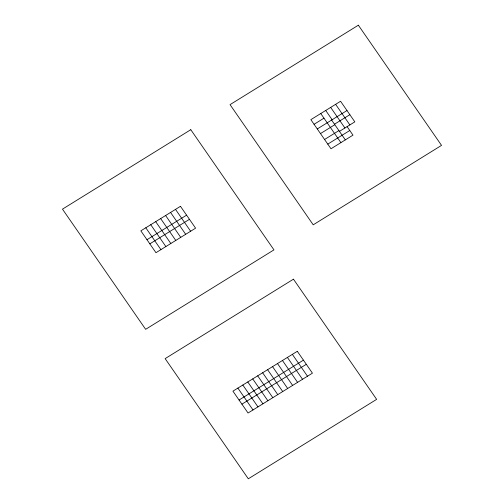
<?xml version="1.0" encoding="UTF-8"?>
<svg xmlns="http://www.w3.org/2000/svg" width="504" height="504" viewBox="0 0 504 504"><rect width="100%" height="100%" fill="white"/><g stroke="black" fill="none" stroke-linecap="round" stroke-linejoin="round"><path stroke-width="0.76" d="M314.068 124.299L323.971 118.169M317.281 128.942L346.991 110.54M146.973 239.702L186.593 215.17M334.48 124.211L349.864 114.692M320.487 133.579L334.82 124.702M149.839 243.848L189.46 219.316M324.576 139.482L338.909 130.612M339.444 131.38L354.822 121.855L340.572 101.266L310.855 119.662L330.996 148.762L352.983 135.148L347.099 126.643M327.783 144.119L349.77 130.511M239.053 400.019L303.44 360.152M241.926 404.164L306.312 364.304M335.62 104.334L349.87 124.923M330.668 107.396L344.919 127.991M325.716 110.464L332.136 119.744M331.613 120.065L345.328 139.885M320.764 113.532L340.899 142.626M292.358 354.362L307.484 376.223M287.406 357.43L302.532 379.291M282.454 360.499L297.581 382.353M175.512 209.381L190.638 231.235M277.502 363.567L292.629 385.421M170.56 212.449L185.686 234.303M272.551 366.629L287.677 388.489M165.608 215.51L180.734 237.371M267.593 369.697L282.719 391.551M160.656 218.578L175.783 240.439M262.641 372.765L277.767 394.619M155.698 221.647L170.825 243.501M257.689 375.826L272.815 397.688M150.746 224.715L165.873 246.569M252.737 378.895L267.863 400.756M145.795 227.776L160.921 249.637M247.785 381.963L262.912 403.817M242.833 385.031L257.96 406.886M237.875 388.093L253.008 409.954M358.357 25.2L230.038 104.643L313.211 224.822L441.529 145.379L358.357 25.2M190.789 129.698L62.471 209.141L145.643 329.32L273.962 249.877L190.789 129.698M180.463 206.312L140.843 230.845L155.969 252.699L195.59 228.173L180.463 206.312M293.46 279.178L165.142 358.621L248.314 478.8L376.633 399.357L293.46 279.178M297.31 351.301L232.924 391.161L248.05 413.015L312.436 373.155L297.31 351.301"/></g></svg>
